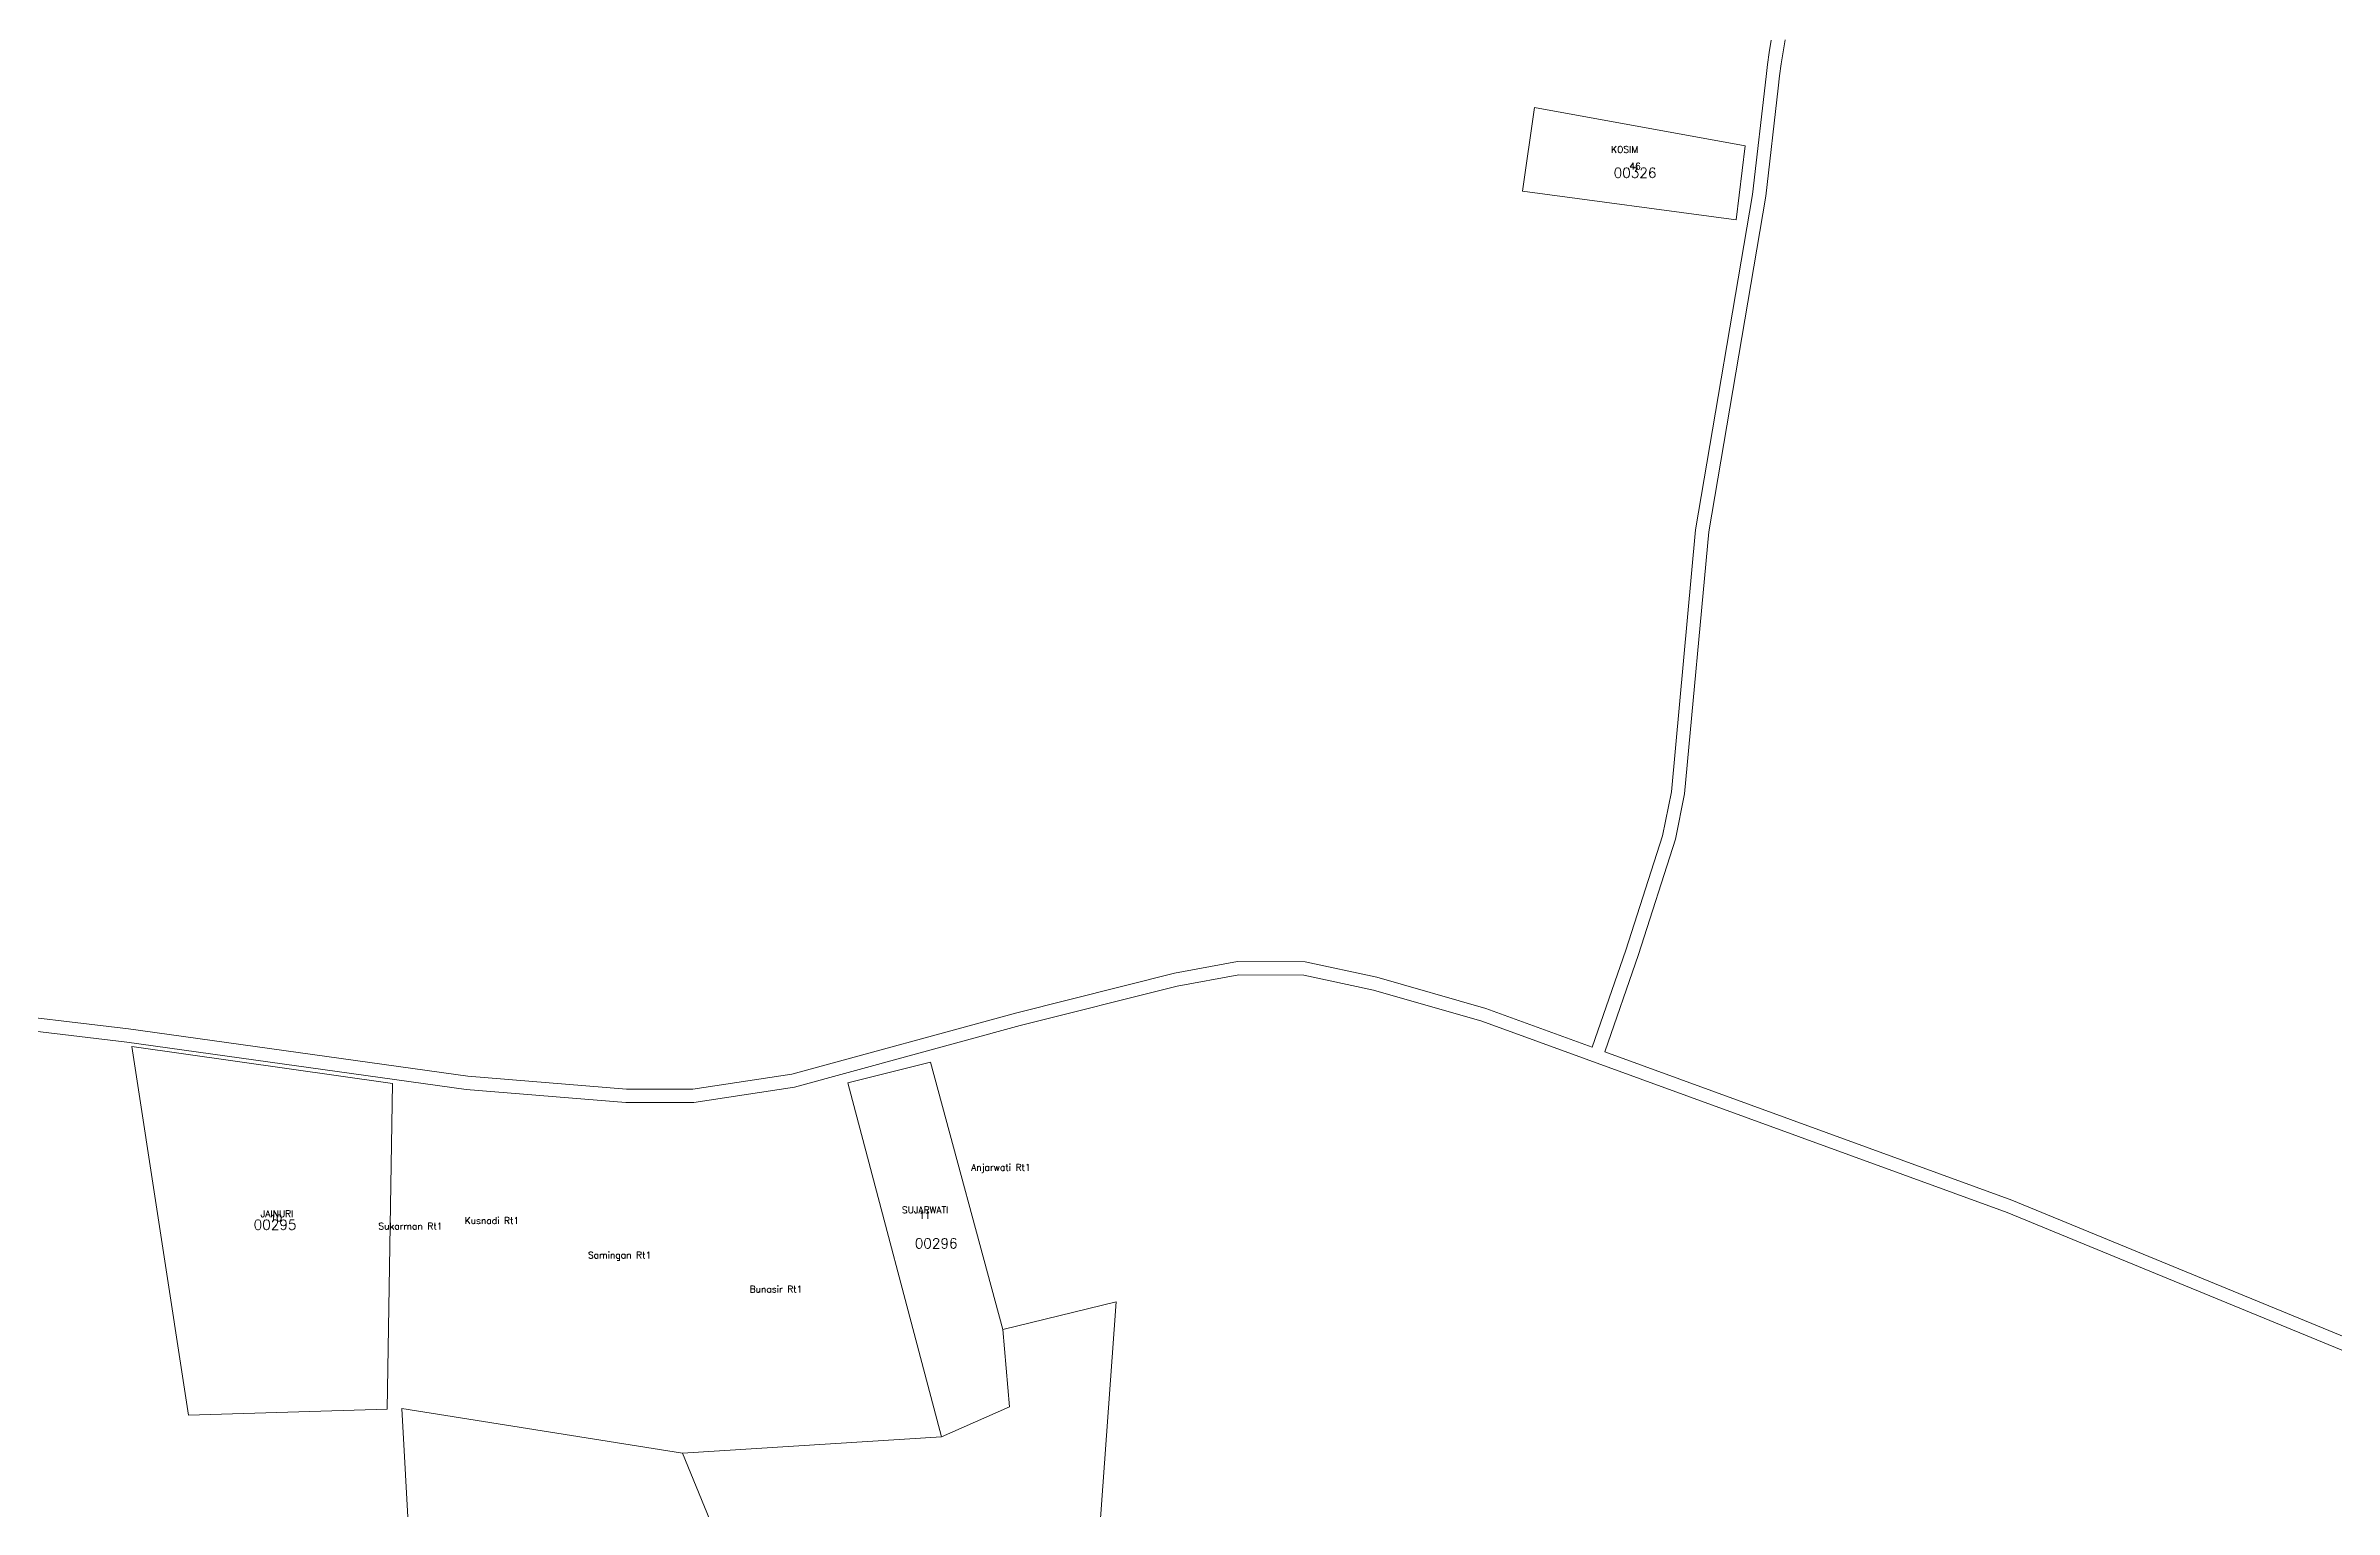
# Model space of a CAD drawing. Header units: inches. Extents: x 127149 to 132166, y 1065498 to 1071385.
# Drawn here: x 129194 to 129882, y 1066739 to 1067179 of the extents above; entities that cross this region are included whole.
import ezdxf
from ezdxf.enums import TextEntityAlignment as Align

# ---------------------------------------------------------------- set-up
doc = ezdxf.new("R2010")
doc.units = ezdxf.units.IN
doc.header["$MEASUREMENT"] = 0
for name, color, linetype in [('020100', 7, 'Continuous'), ('040100', 20, 'Continuous'), ('080201', 7, 'Continuous'), ('tn_lai', 7, 'Continuous')]:
    doc.layers.add(name, color=color, linetype=linetype)
doc.styles.add('romans', font='romans.shx')

msp = doc.modelspace()

# ---------------------------------------------------------------- linework, layer by layer
at = {"layer": '020100', "lineweight": 0}
for points in [[(129641.92, 1067160.54), (129638.33, 1067135.43), (129702.6, 1067126.76), (129705.28, 1067148.99), (129641.92, 1067160.54)], [(129297, 1066769.17), (129298.62, 1066867.02), (129220.2, 1066878.2), (129237.25, 1066767.33), (129297, 1066769.17)], [(129482.08, 1066793.07), (129460.29, 1066873.51), (129435.45, 1066867.31), (129463.62, 1066760.77), (129484.04, 1066769.83), (129482.08, 1066793.07)], [(129485.17, 1066646.48), (129510.96, 1066729.31), (129516.16, 1066801.46), (129482.08, 1066793.07), (129484.04, 1066769.83), (129463.62, 1066760.77), (129385.74, 1066755.93), (129424.59, 1066661.25), (129485.17, 1066646.48)], [(129285.9, 1066591.23), (129361.07, 1066590.23), (129406.54, 1066664.46), (129424.59, 1066661.25), (129385.74, 1066755.93), (129301.36, 1066769.32), (129304.6, 1066711.26), (129243.34, 1066717.89), (129271.63, 1066664.6), (129291.81, 1066625.45), (129285.9, 1066591.23)]]:
    msp.add_lwpolyline(points, dxfattribs=at)
at = {"layer": '040100', "lineweight": 0}
for points in [[(129713.05, 1067180.78), (129712.5, 1067177.15), (129712.01, 1067173.52), (129711.56, 1067169.88), (129707.51, 1067134.43), (129690.35, 1067033.53)], [(129713.05, 1067180.78), (129712.5, 1067177.15), (129712.01, 1067173.52), (129711.56, 1067169.88), (129707.51, 1067134.43), (129690.35, 1067033.53)], [(129717.29, 1067180.94), (129716.68, 1067177.32), (129716.13, 1067173.7), (129715.64, 1067170.06), (129715.19, 1067166.42), (129711.47, 1067133.87), (129694.32, 1067033.01)], [(129717.29, 1067180.94), (129716.68, 1067177.32), (129716.13, 1067173.7), (129715.64, 1067170.06), (129715.19, 1067166.42), (129711.47, 1067133.87), (129694.32, 1067033.01)], [(129659.3, 1066877.95), (129669.42, 1066907.15), (129680.45, 1066941.52), (129683.08, 1066954.73), (129690.35, 1067033.53)], [(129659.3, 1066877.95), (129669.42, 1066907.15), (129680.45, 1066941.52), (129683.08, 1066954.73), (129690.35, 1067033.53)], [(129663.06, 1066876.58), (129673.21, 1066905.89), (129684.33, 1066940.51), (129687.05, 1066954.15), (129694.32, 1067033.01)], [(129663.06, 1066876.58), (129673.21, 1066905.89), (129684.33, 1066940.51), (129687.05, 1066954.15), (129694.32, 1067033.01)], [(129173.54, 1066888.93), (129219.25, 1066883.5), (129321.2, 1066869.23), (129368.92, 1066865.39), (129388.84, 1066865.39), (129418.64, 1066869.85), (129486.27, 1066888.34), (129533.66, 1066900.2), (129552.67, 1066903.76), (129573.02, 1066903.61), (129594.51, 1066899.02), (129627.32, 1066889.6)], [(129173.54, 1066888.93), (129219.25, 1066883.5), (129321.2, 1066869.23), (129368.92, 1066865.39), (129388.84, 1066865.39), (129418.64, 1066869.85), (129486.27, 1066888.34), (129533.66, 1066900.2), (129552.67, 1066903.76), (129573.02, 1066903.61), (129594.51, 1066899.02), (129627.32, 1066889.6)], [(129149.96, 1066887.71), (129218.74, 1066879.53), (129320.77, 1066865.26), (129368.75, 1066861.39), (129389.14, 1066861.39), (129419.47, 1066865.93), (129487.29, 1066884.47), (129534.52, 1066896.29), (129553.03, 1066899.76), (129572.58, 1066899.61), (129593.54, 1066895.14), (129626.09, 1066885.8)], [(129149.96, 1066887.71), (129218.74, 1066879.53), (129320.77, 1066865.26), (129368.75, 1066861.39), (129389.14, 1066861.39), (129419.47, 1066865.93), (129487.29, 1066884.47), (129534.52, 1066896.29), (129553.03, 1066899.76), (129572.58, 1066899.61), (129593.54, 1066895.14), (129626.09, 1066885.8)], [(129627.32, 1066889.6), (129659.3, 1066877.95)], [(129627.32, 1066889.6), (129659.3, 1066877.95)], [(129626.09, 1066885.8), (129784.03, 1066828.26), (129896.91, 1066781.83), (129958.05, 1066739.6), (129971.38, 1066725.86), (129981.12, 1066714.27), (129989.1, 1066700.1), (129996.98, 1066678.7), (130004.61, 1066641.15), (130014.61, 1066574.05), (130025.69, 1066495.28), (130031.65, 1066470.5), (130038.03, 1066456.58), (130048.32, 1066445.08), (130080.42, 1066420.08), (130161.32, 1066362.95), (130232.94, 1066315.55), (130310.7, 1066268.69), (130363.93, 1066237.71), (130394.03, 1066220.92), (130433.52, 1066206.3)], [(129626.09, 1066885.8), (129784.03, 1066828.26), (129896.91, 1066781.83)], [(129663.06, 1066876.58), (129785.47, 1066831.99), (129898.83, 1066785.37)], [(129663.06, 1066876.58), (129785.47, 1066831.99), (129898.83, 1066785.37)]]:
    msp.add_lwpolyline(points, dxfattribs=at)

# ---------------------------------------------------------------- texts
at = {"lineweight": 0, "style": 'romans'}
for s, p in [('KOSIM', (129669.05, 1067146.95)), ('46', (129672.17, 1067141.92)), ('JAINURI', (129263.87, 1066826.92)), ('10', (129263.62, 1066825.62)), ('SUJARWATI', (129458.72, 1066828.05)), ('11', (129458.59, 1066826.4))]:
    msp.add_text(s, height=2, dxfattribs=at).set_placement(p, align=Align.CENTER)
at = {"layer": '080201', "lineweight": 0, "style": 'romans'}
for s, p in [('00326', (129672.17, 1067139.43)), ('00295', (129263.28, 1066823.11)), ('00296', (129462.04, 1066817.49))]:
    msp.add_text(s, height=3, dxfattribs=at).set_placement(p, align=Align.CENTER)
at = {"layer": 'tn_lai', "lineweight": 0, "style": 'romans'}
for s, p in [('Anjarwati Rt1', (129481.5, 1066840.85)), ('Sukarman Rt1', (129303.99, 1066823.17)), ('Kusnadi Rt1', (129328.48, 1066824.83)), ('Samingan Rt1', (129366.87, 1066814.46)), ('Bunasir Rt1', (129413.87, 1066804.23))]:
    msp.add_text(s, height=2, dxfattribs=at).set_placement(p, align=Align.CENTER)

doc.saveas('drawing.dxf')
